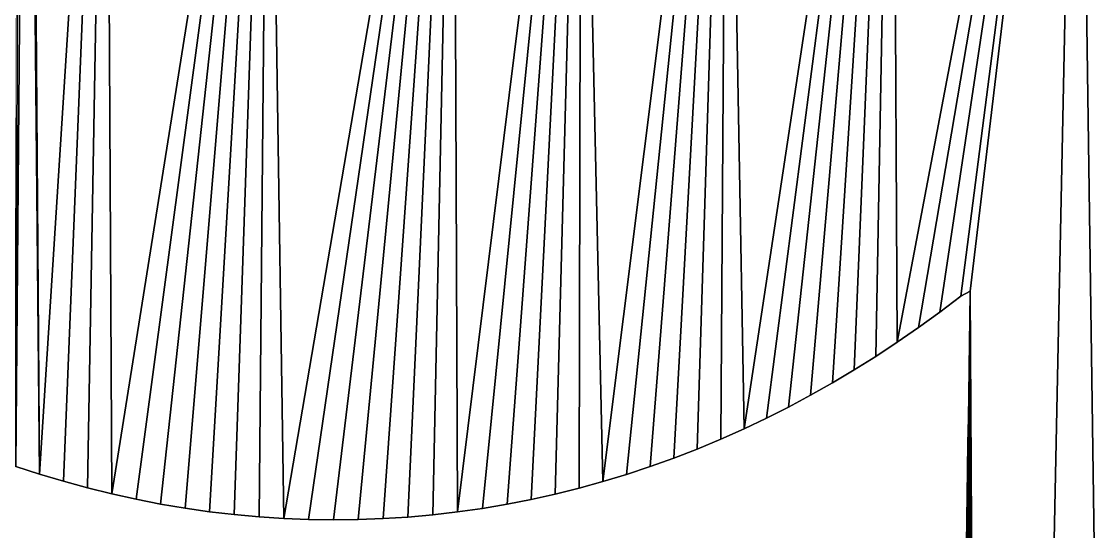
# Model space of a CAD drawing. Extents: x 9 to 1212, y 18 to 833.
# Drawn here: x 54 to 74.98, y 515.97 to 525.94 of the extents above; entities that cross this region are included whole.
import ezdxf

# ---------------------------------------------------------------- set-up
doc = ezdxf.new("R2010")
doc.units = 0
doc.header["$MEASUREMENT"] = 0
doc.layers.get('0').update_dxf_attribs({"linetype": 'CONTINUOUS'})

# ---------------------------------------------------------------- blocks, each defined once
blk = doc.blocks.new('GRUPO_1')
for p, q in [((63.81484, 80.21183), (63.40315, 79.89884)), ((63.81484, 80.21183, 15), (63.40315, 79.89884, 15)), ((63.99714, 80.30548), (63.81484, 80.21183)), ((63.99714, 80.30548, 15), (63.81484, 80.21183, 15)), ((63.81484, 80.21183), (63.81484, 80.21183, 15)), ((63.98913, 79.74909), (63.99714, 80.30548)), ((63.98913, 79.74909, 15), (63.99714, 80.30548, 15)), ((63.99714, 80.30548), (63.99714, 80.30548, 15)), ((63.40315, 79.89884), (62.98852, 79.59793)), ((63.40315, 79.89884, 15), (62.98852, 79.59793, 15)), ((63.40315, 79.89884), (63.40315, 79.89884, 15)), ((63.98294, 79.31925), (63.98913, 79.74909)), ((63.98294, 79.31925, 15), (63.98913, 79.74909, 15)), ((63.98913, 79.74909), (63.98913, 79.74909, 15)), ((62.98852, 79.59793), (62.57108, 79.30907)), ((62.98852, 79.59793, 15), (62.57108, 79.30907, 15)), ((62.98852, 79.59793), (62.98852, 79.59793, 15)), ((62.57108, 79.30907), (62.15095, 79.0322)), ((62.57108, 79.30907, 15), (62.15095, 79.0322, 15)), ((62.57108, 79.30907), (62.57108, 79.30907, 15)), ((63.97543, 78.79779), (63.98294, 79.31925)), ((63.97543, 78.79779, 15), (63.98294, 79.31925, 15)), ((63.98294, 79.31925), (63.98294, 79.31925, 15)), ((62.15095, 79.0322), (61.72826, 78.76725)), ((62.15095, 79.0322, 15), (61.72826, 78.76725, 15)), ((62.15095, 79.0322), (62.15095, 79.0322, 15)), ((61.72826, 78.76725), (61.30313, 78.51419)), ((61.72826, 78.76725, 15), (61.30313, 78.51419, 15)), ((61.72826, 78.76725), (61.72826, 78.76725, 15)), ((63.96809, 78.28802), (63.97543, 78.79779)), ((63.96809, 78.28802, 15), (63.97543, 78.79779, 15)), ((63.97543, 78.79779), (63.97543, 78.79779, 15)), ((61.30313, 78.51419), (60.8757, 78.27294)), ((61.30313, 78.51419, 15), (60.8757, 78.27294, 15)), ((61.30313, 78.51419), (61.30313, 78.51419, 15)), ((60.8757, 78.27294), (60.44609, 78.04346)), ((60.8757, 78.27294, 15), (60.44609, 78.04346, 15)), ((60.8757, 78.27294), (60.8757, 78.27294, 15)), ((63.96145, 77.82632), (63.96809, 78.28802)), ((63.96145, 77.82632, 15), (63.96809, 78.28802, 15)), ((63.96809, 78.28802), (63.96809, 78.28802, 15)), ((60.44609, 78.04346), (60.01442, 77.82569)), ((60.44609, 78.04346, 15), (60.01442, 77.82569, 15)), ((60.44609, 78.04346), (60.44609, 78.04346, 15)), ((60.01442, 77.82569), (59.57573, 77.61723)), ((60.01442, 77.82569, 15), (59.57573, 77.61723, 15)), ((60.01442, 77.82569), (60.01442, 77.82569, 15)), ((63.95438, 77.33547), (63.96145, 77.82632)), ((63.95438, 77.33547, 15), (63.96145, 77.82632, 15)), ((63.96145, 77.82632), (63.96145, 77.82632, 15)), ((59.1197, 77.41396), (58.66185, 77.22334)), ((59.1197, 77.41396, 15), (58.66185, 77.22334, 15)), ((59.57573, 77.61723), (59.1197, 77.41396)), ((59.57573, 77.61723, 15), (59.1197, 77.41396, 15)), ((59.1197, 77.41396), (59.1197, 77.41396, 15)), ((59.57573, 77.61723), (59.57573, 77.61723, 15)), ((58.66185, 77.22334), (58.2023, 77.04532)), ((58.66185, 77.22334, 15), (58.2023, 77.04532, 15)), ((58.66185, 77.22334), (58.66185, 77.22334, 15)), ((63.94696, 76.82029), (63.95438, 77.33547)), ((63.94696, 76.82029, 15), (63.95438, 77.33547, 15)), ((63.95438, 77.33547), (63.95438, 77.33547, 15)), ((58.2023, 77.04532), (57.74122, 76.87984)), ((58.2023, 77.04532, 15), (57.74122, 76.87984, 15)), ((58.2023, 77.04532), (58.2023, 77.04532, 15)), ((45.80018, 76.73365), (45.34298, 76.88294)), ((45.80018, 76.73365, 15), (45.34298, 76.88294, 15)), ((57.74122, 76.87984), (57.27875, 76.72682)), ((57.74122, 76.87984, 15), (57.27875, 76.72682, 15)), ((57.74122, 76.87984), (57.74122, 76.87984, 15)), ((63.9399, 76.32987), (63.94696, 76.82029)), ((63.9399, 76.32987, 15), (63.94696, 76.82029, 15)), ((63.94696, 76.82029), (63.94696, 76.82029, 15)), ((46.26888, 76.59303), (45.80018, 76.73365)), ((46.26888, 76.59303, 15), (45.80018, 76.73365, 15)), ((45.80018, 76.73365), (45.80018, 76.73365, 15)), ((46.74061, 76.46402), (46.26888, 76.59303)), ((46.74061, 76.46402, 15), (46.26888, 76.59303, 15)), ((46.26888, 76.59303), (46.26888, 76.59303, 15)), ((56.81502, 76.58621), (56.35019, 76.45795)), ((56.81502, 76.58621, 15), (56.35019, 76.45795, 15)), ((57.27875, 76.72682), (56.81502, 76.58621)), ((57.27875, 76.72682, 15), (56.81502, 76.58621, 15)), ((56.81502, 76.58621), (56.81502, 76.58621, 15)), ((57.27875, 76.72682), (57.27875, 76.72682, 15)), ((47.21456, 76.34691), (46.74061, 76.46402)), ((47.21456, 76.34691, 15), (46.74061, 76.46402, 15)), ((46.74061, 76.46402), (46.74061, 76.46402, 15)), ((56.35019, 76.45795), (55.8844, 76.34196)), ((56.35019, 76.45795, 15), (55.8844, 76.34196, 15)), ((56.35019, 76.45795), (56.35019, 76.45795, 15)), ((47.69055, 76.24177), (47.21456, 76.34691)), ((47.69055, 76.24177, 15), (47.21456, 76.34691, 15)), ((47.21456, 76.34691), (47.21456, 76.34691, 15)), ((48.16842, 76.14867), (47.69055, 76.24177)), ((48.16842, 76.14867, 15), (47.69055, 76.24177, 15)), ((47.69055, 76.24177), (47.69055, 76.24177, 15)), ((55.4178, 76.23819), (54.94584, 76.14572)), ((55.4178, 76.23819, 15), (54.94584, 76.14572, 15)), ((55.8844, 76.34196), (55.4178, 76.23819)), ((55.8844, 76.34196, 15), (55.4178, 76.23819, 15)), ((55.4178, 76.23819), (55.4178, 76.23819, 15)), ((55.8844, 76.34196), (55.8844, 76.34196, 15)), ((63.93299, 75.84996), (63.9399, 76.32987)), ((63.93299, 75.84996, 15), (63.9399, 76.32987, 15)), ((63.9399, 76.32987), (63.9399, 76.32987, 15)), ((48.64802, 76.06767), (48.16842, 76.14867)), ((48.64802, 76.06767, 15), (48.16842, 76.14867, 15)), ((48.16842, 76.14867), (48.16842, 76.14867, 15)), ((49.12917, 75.99886), (48.64802, 76.06767)), ((49.12917, 75.99886, 15), (48.64802, 76.06767, 15)), ((48.64802, 76.06767), (48.64802, 76.06767, 15)), ((49.61171, 75.9423), (49.12917, 75.99886)), ((49.61171, 75.9423, 15), (49.12917, 75.99886, 15)), ((49.12917, 75.99886), (49.12917, 75.99886, 15)), ((53.97535, 75.99444), (53.48966, 75.93812)), ((53.97535, 75.99444, 15), (53.48966, 75.93812, 15)), ((54.46079, 76.06362), (53.97535, 75.99444)), ((54.46079, 76.06362, 15), (53.97535, 75.99444, 15)), ((53.97535, 75.99444), (53.97535, 75.99444, 15)), ((54.94584, 76.14572), (54.46079, 76.06362)), ((54.94584, 76.14572, 15), (54.46079, 76.06362, 15)), ((54.46079, 76.06362), (54.46079, 76.06362, 15)), ((54.94584, 76.14572), (54.94584, 76.14572, 15)), ((50.09548, 75.89806), (49.61171, 75.9423)), ((50.09548, 75.89806, 15), (49.61171, 75.9423, 15)), ((49.61171, 75.9423), (49.61171, 75.9423, 15)), ((50.57961, 75.86625), (50.09548, 75.89806)), ((50.57961, 75.86625, 15), (50.09548, 75.89806, 15)), ((50.09548, 75.89806), (50.09548, 75.89806, 15)), ((51.06333, 75.84691), (50.57961, 75.86625)), ((51.06333, 75.84691, 15), (50.57961, 75.86625, 15)), ((50.57961, 75.86625), (50.57961, 75.86625, 15)), ((51.54778, 75.84001), (51.06333, 75.84691)), ((51.54778, 75.84001, 15), (51.06333, 75.84691, 15)), ((51.06333, 75.84691), (51.06333, 75.84691, 15)), ((52.0328, 75.8456), (51.54778, 75.84001)), ((52.0328, 75.8456, 15), (51.54778, 75.84001, 15)), ((51.54778, 75.84001), (51.54778, 75.84001, 15)), ((52.51823, 75.86378), (52.0328, 75.8456)), ((52.51823, 75.86378, 15), (52.0328, 75.8456, 15)), ((52.0328, 75.8456), (52.0328, 75.8456, 15)), ((53.0039, 75.89459), (52.51823, 75.86378)), ((53.0039, 75.89459, 15), (52.51823, 75.86378, 15)), ((52.51823, 75.86378), (52.51823, 75.86378, 15)), ((53.48966, 75.93812), (53.0039, 75.89459)), ((53.48966, 75.93812, 15), (53.0039, 75.89459, 15)), ((53.0039, 75.89459), (53.0039, 75.89459, 15)), ((53.48966, 75.93812), (53.48966, 75.93812, 15)), ((63.92596, 75.36172), (63.93299, 75.84996)), ((63.92596, 75.36172, 15), (63.93299, 75.84996, 15)), ((63.93299, 75.84996), (63.93299, 75.84996, 15))]:
    blk.add_line(p, q)
mesh = blk.add_polyface()
corners = [(45.55666, 102.79263), (45.80018, 76.73365), (45.34298, 76.88294), (45.6354, 99.86312), (47.10425, 97.18584), (46.26888, 76.59303), (46.74061, 76.46402), (47.21456, 76.34691), (50.27944, 95.58977), (47.69055, 76.24177), (48.16842, 76.14867), (48.64802, 76.06767), (49.12917, 75.99886), (49.61171, 75.9423), (50.09548, 75.89806), (25.73593, 48.02343), (25.89068, 172.33133), (28.44164, 41.78746), (28.93199, 129.29714), (31.32992, 35.70085), (29.23898, 119.80413), (29.26882, 119.07587), (29.29934, 118.33108), (29.32982, 117.5873), (29.36024, 116.84469), (29.39097, 116.09488), (29.45907, 116.26675), (29.63723, 117.01453), (29.82748, 117.76735), (30.02995, 118.52515), (30.24476, 119.28789), (31.1525, 122.16287), (31.27536, 90.28265), (31.32779, 89.80118), (31.3809, 89.31342), (34.96032, 28.78731), (31.43534, 88.85248), (31.49706, 88.36089), (31.55785, 87.87678), (31.61864, 87.39258), (31.68023, 86.90212), (31.74108, 86.41746), (31.80334, 85.92165), (31.86489, 85.43141), (31.92074, 84.98704), (31.98786, 84.52106), (32.05845, 84.03107), (32.12968, 83.53666), (32.19921, 83.05396), (32.26978, 82.56408), (32.33935, 82.08115), (32.40854, 81.60092)]
mesh.append_faces([[corners[k] for k in face] for face in [(1, 4, 5), (5, 4, 6), (6, 4, 7), (7, 8, 9), (9, 8, 10), (10, 8, 11), (11, 8, 12), (12, 8, 13), (13, 8, 14), (15, 16, 17), (17, 18, 19)]], dxfattribs={"vtx0": -1, "vtx1": -1})
mesh.append_faces([[corners[k] for k in face] for face in [(19, 31, 32)]], dxfattribs={"vtx0": -1, "vtx1": -1, "vtx2": -1})
mesh.append_faces([[corners[k] for k in face] for face in [(0, 1, 2), (1, 3, 4), (7, 4, 8), (19, 20, 21), (19, 21, 22), (19, 22, 23), (19, 23, 24), (19, 24, 25), (19, 25, 26), (19, 26, 27), (19, 27, 28), (19, 28, 29), (19, 29, 30), (19, 32, 33), (19, 33, 34), (35, 34, 36), (35, 36, 37), (35, 37, 38), (35, 38, 39), (35, 39, 40), (35, 40, 41), (35, 41, 42), (35, 42, 43), (35, 43, 44), (35, 44, 45), (35, 45, 46), (35, 46, 47), (35, 47, 48), (35, 48, 49), (35, 49, 50), (35, 50, 51)]], dxfattribs={"vtx0": -1, "vtx2": -1})
mesh = blk.add_polyface()
corners = [(25.89068, 172.33133, 15), (25.73593, 48.02343, 15), (28.44164, 41.78746, 15), (28.93199, 129.29714, 15), (31.32992, 35.70085, 15), (29.23898, 119.80413, 15), (29.26882, 119.07587, 15), (29.29934, 118.33108, 15), (29.32982, 117.5873, 15), (29.36024, 116.84469, 15), (29.39097, 116.09488, 15), (29.45907, 116.26675, 15), (29.63723, 117.01453, 15), (29.82748, 117.76735, 15), (30.02995, 118.52515, 15), (30.24476, 119.28789, 15), (31.1525, 122.16287, 15), (31.27536, 90.28265, 15), (31.32779, 89.80118, 15), (31.3809, 89.31342, 15), (34.96032, 28.78731, 15), (31.43534, 88.85248, 15), (31.49706, 88.36089, 15), (31.55785, 87.87678, 15), (31.61864, 87.39258, 15), (31.68023, 86.90212, 15), (31.74108, 86.41746, 15), (31.80334, 85.92165, 15), (31.86489, 85.43141, 15), (31.92074, 84.98704, 15), (31.98786, 84.52106, 15), (32.05845, 84.03107, 15), (32.12968, 83.53666, 15), (32.19921, 83.05396, 15), (32.26978, 82.56408, 15), (32.33935, 82.08115, 15), (32.40854, 81.60092, 15), (45.80018, 76.73365, 15), (45.55666, 102.79263, 15), (45.34298, 76.88294, 15), (45.6354, 99.86312, 15), (47.10425, 97.18584, 15), (46.26888, 76.59303, 15), (46.74061, 76.46402, 15), (47.21456, 76.34691, 15), (50.27944, 95.58977, 15), (47.69055, 76.24177, 15), (48.16842, 76.14867, 15), (48.64802, 76.06767, 15), (49.12917, 75.99886, 15), (49.61171, 75.9423, 15), (50.09548, 75.89806, 15)]
mesh.append_faces([[corners[k] for k in face] for face in [(5, 4, 6), (6, 4, 7), (7, 4, 8), (8, 4, 9), (9, 4, 10), (10, 4, 11), (11, 4, 12), (12, 4, 13), (13, 4, 14), (14, 4, 15), (17, 4, 18), (18, 4, 19), (19, 20, 21), (21, 20, 22), (22, 20, 23), (23, 20, 24), (24, 20, 25), (25, 20, 26), (26, 20, 27), (27, 20, 28), (28, 20, 29), (29, 20, 30), (30, 20, 31), (31, 20, 32), (32, 20, 33), (33, 20, 34), (34, 20, 35), (35, 20, 36), (37, 38, 39), (40, 37, 41), (41, 44, 45)]], dxfattribs={"vtx0": -1, "vtx1": -1})
mesh.append_faces([[corners[k] for k in face] for face in [(16, 4, 17)]], dxfattribs={"vtx0": -1, "vtx1": -1, "vtx2": -1})
mesh.append_faces([[corners[k] for k in face] for face in [(0, 1, 2), (3, 2, 4), (41, 37, 42), (41, 42, 43), (41, 43, 44), (45, 44, 46), (45, 46, 47), (45, 47, 48), (45, 48, 49), (45, 49, 50), (45, 50, 51)]], dxfattribs={"vtx0": -1, "vtx2": -1})
mesh = blk.add_polyface()
corners = [(37.12814, 81.95709), (36.92283, 134.81396), (37.29357, 135.46068), (37.47402, 81.63166), (37.67287, 136.10964), (37.84106, 81.29979), (38.05556, 136.75207), (38.21511, 80.97526), (38.42435, 137.36013), (38.59393, 80.66006), (38.80071, 137.97008), (38.97738, 80.35426), (39.18468, 138.58188), (39.36533, 80.05791), (39.57629, 139.19552), (39.75763, 79.77107), (39.9756, 139.81098), (40.15415, 79.4938), (40.38264, 140.42824), (40.55476, 79.22617), (40.79745, 141.04729), (40.95931, 78.96823), (41.22008, 141.6681), (41.36768, 78.72004), (41.65057, 142.29067), (41.79143, 78.47505), (42.05949, 142.8733), (42.22362, 78.23799), (42.474, 143.45556), (42.65949, 78.01167), (42.89541, 144.03929), (43.09886, 77.79615), (43.32377, 144.62447), (43.54158, 77.5915), (43.7591, 145.21109), (43.98751, 77.39779), (44.20145, 145.79914), (44.43649, 77.21508), (44.65084, 146.38859), (44.88837, 77.04344), (45.1073, 146.97945), (45.34298, 76.88294), (45.57089, 147.57168), (45.55666, 102.79263), (45.80018, 76.73365), (45.6354, 99.86312)]
mesh.append_faces([[corners[k] for k in face] for face in [(0, 2, 3), (3, 4, 5), (5, 6, 7), (7, 8, 9), (9, 10, 11), (11, 12, 13), (13, 14, 15), (15, 16, 17), (17, 18, 19), (19, 20, 21), (21, 22, 23), (23, 24, 25), (25, 26, 27), (27, 28, 29), (29, 30, 31), (31, 32, 33), (33, 34, 35), (35, 36, 37), (37, 38, 39), (39, 40, 41)]], dxfattribs={"vtx0": -1, "vtx1": -1})
mesh.append_faces([[corners[k] for k in face] for face in [(41, 42, 43)]], dxfattribs={"vtx0": -1, "vtx1": -1, "vtx2": -1})
mesh.append_faces([[corners[k] for k in face] for face in [(0, 1, 2), (3, 2, 4), (5, 4, 6), (7, 6, 8), (9, 8, 10), (11, 10, 12), (13, 12, 14), (15, 14, 16), (17, 16, 18), (19, 18, 20), (21, 20, 22), (23, 22, 24), (25, 24, 26), (27, 26, 28), (29, 28, 30), (31, 30, 32), (33, 32, 34), (35, 34, 36), (37, 36, 38), (39, 38, 40), (41, 40, 42), (44, 43, 45)]], dxfattribs={"vtx0": -1, "vtx2": -1})
mesh = blk.add_polyface()
corners = [(36.92283, 134.81396, 15), (37.12814, 81.95709, 15), (37.29357, 135.46068, 15), (37.47402, 81.63166, 15), (37.67287, 136.10964, 15), (37.84106, 81.29979, 15), (38.05556, 136.75207, 15), (38.21511, 80.97526, 15), (38.42435, 137.36013, 15), (38.59393, 80.66006, 15), (38.80071, 137.97008, 15), (38.97738, 80.35426, 15), (39.18468, 138.58188, 15), (39.36533, 80.05791, 15), (39.57629, 139.19552, 15), (39.75763, 79.77107, 15), (39.9756, 139.81098, 15), (40.15415, 79.4938, 15), (40.38264, 140.42824, 15), (40.55476, 79.22617, 15), (40.79745, 141.04729, 15), (40.95931, 78.96823, 15), (41.22008, 141.6681, 15), (41.36768, 78.72004, 15), (41.65057, 142.29067, 15), (41.79143, 78.47505, 15), (42.05949, 142.8733, 15), (42.22362, 78.23799, 15), (42.474, 143.45556, 15), (42.65949, 78.01167, 15), (42.89541, 144.03929, 15), (43.09886, 77.79615, 15), (43.32377, 144.62447, 15), (43.54158, 77.5915, 15), (43.7591, 145.21109, 15), (43.98751, 77.39779, 15), (44.20145, 145.79914, 15), (44.43649, 77.21508, 15), (44.65084, 146.38859, 15), (44.88837, 77.04344, 15), (45.1073, 146.97945, 15), (45.34298, 76.88294, 15), (45.57089, 147.57168, 15), (45.55666, 102.79263, 15), (45.80018, 76.73365, 15), (45.6354, 99.86312, 15)]
mesh.append_faces([[corners[k] for k in face] for face in [(0, 1, 2), (2, 3, 4), (4, 5, 6), (6, 7, 8), (8, 9, 10), (10, 11, 12), (12, 13, 14), (14, 15, 16), (16, 17, 18), (18, 19, 20), (20, 21, 22), (22, 23, 24), (24, 25, 26), (26, 27, 28), (28, 29, 30), (30, 31, 32), (32, 33, 34), (34, 35, 36), (36, 37, 38), (38, 39, 40), (40, 41, 42), (43, 44, 45)]], dxfattribs={"vtx0": -1, "vtx1": -1})
mesh.append_faces([[corners[k] for k in face] for face in [(42, 41, 43)]], dxfattribs={"vtx0": -1, "vtx1": -1, "vtx2": -1})
mesh.append_faces([[corners[k] for k in face] for face in [(2, 1, 3), (4, 3, 5), (6, 5, 7), (8, 7, 9), (10, 9, 11), (12, 11, 13), (14, 13, 15), (16, 15, 17), (18, 17, 19), (20, 19, 21), (22, 21, 23), (24, 23, 25), (26, 25, 27), (28, 27, 29), (30, 29, 31), (32, 31, 33), (34, 33, 35), (36, 35, 37), (38, 37, 39), (40, 39, 41)]], dxfattribs={"vtx0": -1, "vtx2": -1})
mesh = blk.add_polyface()
corners = [(62.98852, 79.59793), (66.09998, 97.93528), (63.40315, 79.89884), (63.81484, 80.21183), (63.99714, 80.30548), (64.37657, 14.0362), (67.19913, 20.59332), (69.15236, 85.83465), (70.12574, 99.42205), (70.99319, 88.67307), (63.85555, 70.47101), (63.86224, 70.93532), (63.86904, 71.40764), (63.87626, 71.9095), (63.88376, 72.43038), (63.89056, 72.90225), (63.89751, 73.38545), (63.90458, 73.87668), (63.91173, 74.37264), (63.91886, 74.86842), (63.92596, 75.36172), (63.93299, 75.84996), (63.9399, 76.32987), (63.94696, 76.82029), (63.95438, 77.33547), (63.96145, 77.82632), (63.96809, 78.28802), (63.97543, 78.79779), (63.98294, 79.31925), (63.98913, 79.74909), (69.90033, 27.20158), (72.50603, 85.79617), (72.39628, 33.88724), (74.60102, 40.67349), (75.91696, 85.75704), (76.42559, 47.57318), (79.3425, 85.71774), (77.77944, 54.5713), (78.58478, 61.64819), (80.76293, 67.39826), (82.76454, 85.67848), (109.35373, 67.39067), (86.25546, 85.63843), (89.49964, 85.60094), (92.90322, 85.56132), (96.35647, 85.52111), (99.65603, 85.48266), (103.08895, 85.44263), (106.45631, 85.40337)]
mesh.append_faces([[corners[k] for k in face] for face in [(0, 1, 2), (2, 1, 3), (3, 1, 4), (7, 8, 9), (30, 31, 32), (32, 31, 33), (33, 34, 35), (35, 36, 37), (37, 36, 38), (38, 36, 39), (39, 40, 41)]], dxfattribs={"vtx0": -1, "vtx1": -1})
mesh.append_faces([[corners[k] for k in face] for face in [(4, 1, 5), (6, 1, 7)]], dxfattribs={"vtx0": -1, "vtx1": -1, "vtx2": -1})
mesh.append_faces([[corners[k] for k in face] for face in [(5, 10, 11), (5, 11, 12), (5, 12, 13), (5, 13, 14), (5, 14, 15), (5, 15, 16), (5, 16, 17), (5, 17, 18), (5, 18, 19), (5, 19, 20), (5, 20, 21), (5, 21, 22), (5, 22, 23), (5, 23, 24), (5, 24, 25), (5, 25, 26), (5, 26, 27), (5, 27, 28), (5, 28, 29), (5, 29, 4), (30, 7, 31), (33, 31, 34), (35, 34, 36), (39, 36, 40), (41, 40, 42), (41, 42, 43), (41, 43, 44), (41, 44, 45), (41, 45, 46), (41, 46, 47), (41, 47, 48)]], dxfattribs={"vtx0": -1, "vtx2": -1})
mesh = blk.add_polyface()
corners = [(63.85555, 70.47101, 15), (64.37657, 14.0362, 15), (63.86224, 70.93532, 15), (63.86904, 71.40764, 15), (63.87626, 71.9095, 15), (63.88376, 72.43038, 15), (63.89056, 72.90225, 15), (63.89751, 73.38545, 15), (63.90458, 73.87668, 15), (63.91173, 74.37264, 15), (63.91886, 74.86842, 15), (63.92596, 75.36172, 15), (63.93299, 75.84996, 15), (63.9399, 76.32987, 15), (63.94696, 76.82029, 15), (63.95438, 77.33547, 15), (63.96145, 77.82632, 15), (63.96809, 78.28802, 15), (63.97543, 78.79779, 15), (63.98294, 79.31925, 15), (63.98913, 79.74909, 15), (63.99714, 80.30548, 15), (66.09998, 97.93528, 15), (62.98852, 79.59793, 15), (63.40315, 79.89884, 15), (63.81484, 80.21183, 15), (67.19913, 20.59332, 15), (69.15236, 85.83465, 15), (70.12574, 99.42205, 15), (70.99319, 88.67307, 15), (69.90033, 27.20158, 15), (72.50603, 85.79617, 15), (72.39628, 33.88724, 15), (74.60102, 40.67349, 15), (75.91696, 85.75704, 15), (76.42559, 47.57318, 15), (79.3425, 85.71774, 15), (77.77944, 54.5713, 15), (78.58478, 61.64819, 15), (80.76293, 67.39826, 15), (82.76454, 85.67848, 15), (109.35373, 67.39067, 15), (86.25546, 85.63843, 15), (89.49964, 85.60094, 15), (92.90322, 85.56132, 15), (96.35647, 85.52111, 15), (99.65603, 85.48266, 15), (103.08895, 85.44263, 15), (106.45631, 85.40337, 15)]
mesh.append_faces([[corners[k] for k in face] for face in [(0, 1, 2), (2, 1, 3), (3, 1, 4), (4, 1, 5), (5, 1, 6), (6, 1, 7), (7, 1, 8), (8, 1, 9), (9, 1, 10), (10, 1, 11), (11, 1, 12), (12, 1, 13), (13, 1, 14), (14, 1, 15), (15, 1, 16), (16, 1, 17), (17, 1, 18), (18, 1, 19), (19, 1, 20), (20, 1, 21), (27, 30, 31), (31, 33, 34), (34, 35, 36), (36, 39, 40), (40, 41, 42), (42, 41, 43), (43, 41, 44), (44, 41, 45), (45, 41, 46), (46, 41, 47), (47, 41, 48)]], dxfattribs={"vtx0": -1, "vtx1": -1})
mesh.append_faces([[corners[k] for k in face] for face in [(22, 21, 1), (22, 26, 27)]], dxfattribs={"vtx0": -1, "vtx1": -1, "vtx2": -1})
mesh.append_faces([[corners[k] for k in face] for face in [(22, 23, 24), (22, 24, 25), (22, 25, 21), (28, 27, 29), (31, 30, 32), (31, 32, 33), (34, 33, 35), (36, 35, 37), (36, 37, 38), (36, 38, 39), (40, 39, 41)]], dxfattribs={"vtx0": -1, "vtx2": -1})
mesh = blk.add_polyface()
corners = [(50.09548, 75.89806), (50.27944, 95.58977), (50.57961, 75.86625), (53.89786, 95.28311), (51.06333, 75.84691), (51.54778, 75.84001), (52.0328, 75.8456), (52.51823, 75.86378), (53.0039, 75.89459), (53.48966, 75.93812), (53.97535, 75.99444), (56.38961, 95.48937), (54.46079, 76.06362), (54.94584, 76.14572), (55.4178, 76.23819), (55.8844, 76.34196), (56.35019, 76.45795), (56.81502, 76.58621), (59.24509, 95.98767), (57.27875, 76.72682), (57.74122, 76.87984), (58.2023, 77.04532), (58.66185, 77.22334), (59.1197, 77.41396), (59.57573, 77.61723), (62.47749, 96.79673), (60.01442, 77.82569), (60.44609, 78.04346), (60.8757, 78.27294), (61.30313, 78.51419), (61.72826, 78.76725), (62.15095, 79.0322), (62.57108, 79.30907), (66.09998, 97.93528), (62.98852, 79.59793), (64.37657, 14.0362), (63.65918, 65.6309), (63.69366, 66.12035), (63.72774, 66.60414), (63.75653, 67.07338), (63.77793, 67.57094), (63.79902, 68.06151), (63.82007, 68.55094), (63.8331, 68.91109), (63.84103, 69.46188), (63.84759, 69.91792), (63.85555, 70.47101)]
mesh.append_faces([[corners[k] for k in face] for face in [(0, 1, 2), (2, 3, 4), (4, 3, 5), (5, 3, 6), (6, 3, 7), (7, 3, 8), (8, 3, 9), (9, 3, 10), (10, 11, 12), (12, 11, 13), (13, 11, 14), (14, 11, 15), (15, 11, 16), (16, 11, 17), (17, 18, 19), (19, 18, 20), (20, 18, 21), (21, 18, 22), (22, 18, 23), (23, 18, 24), (24, 25, 26), (26, 25, 27), (27, 25, 28), (28, 25, 29), (29, 25, 30), (30, 25, 31), (31, 25, 32), (32, 33, 34)]], dxfattribs={"vtx0": -1, "vtx1": -1})
mesh.append_faces([[corners[k] for k in face] for face in [(2, 1, 3), (10, 3, 11), (17, 11, 18), (24, 18, 25), (32, 25, 33), (35, 36, 37), (35, 37, 38), (35, 38, 39), (35, 39, 40), (35, 40, 41), (35, 41, 42), (35, 42, 43), (35, 43, 44), (35, 44, 45), (35, 45, 46)]], dxfattribs={"vtx0": -1, "vtx2": -1})
mesh = blk.add_polyface()
corners = [(63.65918, 65.6309, 15), (64.37657, 14.0362, 15), (63.69366, 66.12035, 15), (63.72774, 66.60414, 15), (63.75653, 67.07338, 15), (63.77793, 67.57094, 15), (63.79902, 68.06151, 15), (63.82007, 68.55094, 15), (63.8331, 68.91109, 15), (63.84103, 69.46188, 15), (63.84759, 69.91792, 15), (63.85555, 70.47101, 15), (50.27944, 95.58977, 15), (50.09548, 75.89806, 15), (50.57961, 75.86625, 15), (53.89786, 95.28311, 15), (51.06333, 75.84691, 15), (51.54778, 75.84001, 15), (52.0328, 75.8456, 15), (52.51823, 75.86378, 15), (53.0039, 75.89459, 15), (53.48966, 75.93812, 15), (53.97535, 75.99444, 15), (56.38961, 95.48937, 15), (54.46079, 76.06362, 15), (54.94584, 76.14572, 15), (55.4178, 76.23819, 15), (55.8844, 76.34196, 15), (56.35019, 76.45795, 15), (56.81502, 76.58621, 15), (59.24509, 95.98767, 15), (57.27875, 76.72682, 15), (57.74122, 76.87984, 15), (58.2023, 77.04532, 15), (58.66185, 77.22334, 15), (59.1197, 77.41396, 15), (59.57573, 77.61723, 15), (62.47749, 96.79673, 15), (60.01442, 77.82569, 15), (60.44609, 78.04346, 15), (60.8757, 78.27294, 15), (61.30313, 78.51419, 15), (61.72826, 78.76725, 15), (62.15095, 79.0322, 15), (62.57108, 79.30907, 15), (66.09998, 97.93528, 15), (62.98852, 79.59793, 15)]
mesh.append_faces([[corners[k] for k in face] for face in [(0, 1, 2), (2, 1, 3), (3, 1, 4), (4, 1, 5), (5, 1, 6), (6, 1, 7), (7, 1, 8), (8, 1, 9), (9, 1, 10), (10, 1, 11), (12, 14, 15), (15, 22, 23), (23, 29, 30), (30, 36, 37), (37, 44, 45)]], dxfattribs={"vtx0": -1, "vtx1": -1})
mesh.append_faces([[corners[k] for k in face] for face in [(12, 13, 14), (15, 14, 16), (15, 16, 17), (15, 17, 18), (15, 18, 19), (15, 19, 20), (15, 20, 21), (15, 21, 22), (23, 22, 24), (23, 24, 25), (23, 25, 26), (23, 26, 27), (23, 27, 28), (23, 28, 29), (30, 29, 31), (30, 31, 32), (30, 32, 33), (30, 33, 34), (30, 34, 35), (30, 35, 36), (37, 36, 38), (37, 38, 39), (37, 39, 40), (37, 40, 41), (37, 41, 42), (37, 42, 43), (37, 43, 44), (45, 44, 46)]], dxfattribs={"vtx0": -1, "vtx2": -1})
mesh = blk.add_polyface()
corners = [(64.37657, 14.0362), (66.09998, 97.93528), (67.19913, 20.59332), (61.5131, 7.49806), (59.95044, 46.09172), (60.08451, 46.55927), (60.21423, 47.01269), (60.34293, 47.48917), (60.47107, 47.96363), (60.59959, 48.43945), (60.72463, 48.90242), (60.84351, 49.3636), (60.96357, 49.8399), (61.08348, 50.31555), (61.20524, 50.79858), (61.31422, 51.24293), (61.42706, 51.72787), (61.53844, 52.20654), (61.64914, 52.68228), (61.7547, 53.1379), (61.85772, 53.62237), (61.95996, 54.10322), (62.06254, 54.58561), (62.1659, 55.07171), (62.25332, 55.52033), (62.34661, 56.00608), (62.43933, 56.48886), (62.53205, 56.97163), (62.61427, 57.43541), (62.69569, 57.91642), (62.77755, 58.40002), (62.86082, 58.89198), (62.93332, 59.35191), (63.00403, 59.83548), (63.0752, 60.32216), (63.14667, 60.81093), (63.20925, 61.2685), (63.26925, 61.76186), (63.32859, 62.24983), (63.38751, 62.73431), (63.44023, 63.19796), (63.48832, 63.69415), (63.53568, 64.18278), (63.58237, 64.66457), (63.62417, 65.13392), (63.65918, 65.6309), (69.15236, 85.83465), (69.90033, 27.20158)]
mesh.append_faces([[corners[k] for k in face] for face in [(0, 1, 2)]], dxfattribs={"vtx0": -1, "vtx1": -1})
mesh.append_faces([[corners[k] for k in face] for face in [(3, 4, 5), (3, 5, 6), (3, 6, 7), (3, 7, 8), (3, 8, 9), (3, 9, 10), (3, 10, 11), (3, 11, 12), (3, 12, 13), (3, 13, 14), (3, 14, 15), (3, 15, 16), (3, 16, 17), (0, 17, 18), (0, 18, 19), (0, 19, 20), (0, 20, 21), (0, 21, 22), (0, 22, 23), (0, 23, 24), (0, 24, 25), (0, 25, 26), (0, 26, 27), (0, 27, 28), (0, 28, 29), (0, 29, 30), (0, 30, 31), (0, 31, 32), (0, 32, 33), (0, 33, 34), (0, 34, 35), (0, 35, 36), (0, 36, 37), (0, 37, 38), (0, 38, 39), (0, 39, 40), (0, 40, 41), (0, 41, 42), (0, 42, 43), (0, 43, 44), (0, 44, 45), (46, 47, 2)]], dxfattribs={"vtx0": -1, "vtx2": -1})
mesh = blk.add_polyface()
corners = [(59.95044, 46.09172, 15), (61.5131, 7.49806, 15), (60.08451, 46.55927, 15), (60.21423, 47.01269, 15), (60.34293, 47.48917, 15), (60.47107, 47.96363, 15), (60.59959, 48.43945, 15), (60.72463, 48.90242, 15), (60.84351, 49.3636, 15), (60.96357, 49.8399, 15), (61.08348, 50.31555, 15), (61.20524, 50.79858, 15), (61.31422, 51.24293, 15), (61.42706, 51.72787, 15), (61.53844, 52.20654, 15), (64.37657, 14.0362, 15), (61.64914, 52.68228, 15), (61.7547, 53.1379, 15), (61.85772, 53.62237, 15), (61.95996, 54.10322, 15), (62.06254, 54.58561, 15), (62.1659, 55.07171, 15), (62.25332, 55.52033, 15), (62.34661, 56.00608, 15), (62.43933, 56.48886, 15), (62.53205, 56.97163, 15), (62.61427, 57.43541, 15), (62.69569, 57.91642, 15), (62.77755, 58.40002, 15), (62.86082, 58.89198, 15), (62.93332, 59.35191, 15), (63.00403, 59.83548, 15), (63.0752, 60.32216, 15), (63.14667, 60.81093, 15), (63.20925, 61.2685, 15), (63.26925, 61.76186, 15), (63.32859, 62.24983, 15), (63.38751, 62.73431, 15), (63.44023, 63.19796, 15), (63.48832, 63.69415, 15), (63.53568, 64.18278, 15), (63.58237, 64.66457, 15), (63.62417, 65.13392, 15), (63.65918, 65.6309, 15), (66.09998, 97.93528, 15), (67.19913, 20.59332, 15), (69.90033, 27.20158, 15), (69.15236, 85.83465, 15)]
mesh.append_faces([[corners[k] for k in face] for face in [(0, 1, 2), (2, 1, 3), (3, 1, 4), (4, 1, 5), (5, 1, 6), (6, 1, 7), (7, 1, 8), (8, 1, 9), (9, 1, 10), (10, 1, 11), (11, 1, 12), (12, 1, 13), (13, 1, 14), (14, 15, 16), (16, 15, 17), (17, 15, 18), (18, 15, 19), (19, 15, 20), (20, 15, 21), (21, 15, 22), (22, 15, 23), (23, 15, 24), (24, 15, 25), (25, 15, 26), (26, 15, 27), (27, 15, 28), (28, 15, 29), (29, 15, 30), (30, 15, 31), (31, 15, 32), (32, 15, 33), (33, 15, 34), (34, 15, 35), (35, 15, 36), (36, 15, 37), (37, 15, 38), (38, 15, 39), (39, 15, 40), (40, 15, 41), (41, 15, 42), (42, 15, 43), (46, 47, 45)]], dxfattribs={"vtx0": -1, "vtx1": -1})
mesh.append_faces([[corners[k] for k in face] for face in [(44, 15, 45)]], dxfattribs={"vtx0": -1, "vtx2": -1})
mesh = blk.add_polyface()
corners = [(63.81484, 80.21183, 15), (63.40315, 79.89884), (63.81484, 80.21183), (63.40315, 79.89884, 15)]
mesh.append_faces([[corners[k] for k in face] for face in [(0, 1, 2), (1, 0, 3)]], dxfattribs={"vtx0": -1})
mesh = blk.add_polyface()
corners = [(63.99714, 80.30548, 15), (63.81484, 80.21183), (63.99714, 80.30548), (63.81484, 80.21183, 15)]
mesh.append_faces([[corners[k] for k in face] for face in [(0, 1, 2), (1, 0, 3)]], dxfattribs={"vtx0": -1})
mesh = blk.add_polyface()
corners = [(63.99714, 80.30548, 15), (63.98913, 79.74909), (63.98913, 79.74909, 15), (63.99714, 80.30548)]
mesh.append_faces([[corners[k] for k in face] for face in [(0, 1, 2), (1, 0, 3)]], dxfattribs={"vtx0": -1})
mesh = blk.add_polyface()
corners = [(63.40315, 79.89884, 15), (62.98852, 79.59793), (63.40315, 79.89884), (62.98852, 79.59793, 15)]
mesh.append_faces([[corners[k] for k in face] for face in [(0, 1, 2), (1, 0, 3)]], dxfattribs={"vtx0": -1})
mesh = blk.add_polyface()
corners = [(63.98913, 79.74909, 15), (63.98294, 79.31925), (63.98294, 79.31925, 15), (63.98913, 79.74909)]
mesh.append_faces([[corners[k] for k in face] for face in [(0, 1, 2), (1, 0, 3)]], dxfattribs={"vtx0": -1})
mesh = blk.add_polyface()
corners = [(62.98852, 79.59793, 15), (62.57108, 79.30907), (62.98852, 79.59793), (62.57108, 79.30907, 15)]
mesh.append_faces([[corners[k] for k in face] for face in [(0, 1, 2), (1, 0, 3)]], dxfattribs={"vtx0": -1})
mesh = blk.add_polyface()
corners = [(62.57108, 79.30907, 15), (62.15095, 79.0322), (62.57108, 79.30907), (62.15095, 79.0322, 15)]
mesh.append_faces([[corners[k] for k in face] for face in [(0, 1, 2), (1, 0, 3)]], dxfattribs={"vtx0": -1})
mesh = blk.add_polyface()
corners = [(63.98294, 79.31925, 15), (63.97543, 78.79779), (63.97543, 78.79779, 15), (63.98294, 79.31925)]
mesh.append_faces([[corners[k] for k in face] for face in [(0, 1, 2), (1, 0, 3)]], dxfattribs={"vtx0": -1})
mesh = blk.add_polyface()
corners = [(62.15095, 79.0322, 15), (61.72826, 78.76725), (62.15095, 79.0322), (61.72826, 78.76725, 15)]
mesh.append_faces([[corners[k] for k in face] for face in [(0, 1, 2), (1, 0, 3)]], dxfattribs={"vtx0": -1})
mesh = blk.add_polyface()
corners = [(61.72826, 78.76725, 15), (61.30313, 78.51419), (61.72826, 78.76725), (61.30313, 78.51419, 15)]
mesh.append_faces([[corners[k] for k in face] for face in [(0, 1, 2), (1, 0, 3)]], dxfattribs={"vtx0": -1})
mesh = blk.add_polyface()
corners = [(63.97543, 78.79779, 15), (63.96809, 78.28802), (63.96809, 78.28802, 15), (63.97543, 78.79779)]
mesh.append_faces([[corners[k] for k in face] for face in [(0, 1, 2), (1, 0, 3)]], dxfattribs={"vtx0": -1})
mesh = blk.add_polyface()
corners = [(61.30313, 78.51419, 15), (60.8757, 78.27294), (61.30313, 78.51419), (60.8757, 78.27294, 15)]
mesh.append_faces([[corners[k] for k in face] for face in [(0, 1, 2), (1, 0, 3)]], dxfattribs={"vtx0": -1})
mesh = blk.add_polyface()
corners = [(60.8757, 78.27294, 15), (60.44609, 78.04346), (60.8757, 78.27294), (60.44609, 78.04346, 15)]
mesh.append_faces([[corners[k] for k in face] for face in [(0, 1, 2), (1, 0, 3)]], dxfattribs={"vtx0": -1})
mesh = blk.add_polyface()
corners = [(63.96809, 78.28802, 15), (63.96145, 77.82632), (63.96145, 77.82632, 15), (63.96809, 78.28802)]
mesh.append_faces([[corners[k] for k in face] for face in [(0, 1, 2), (1, 0, 3)]], dxfattribs={"vtx0": -1})
mesh = blk.add_polyface()
corners = [(60.44609, 78.04346, 15), (60.01442, 77.82569), (60.44609, 78.04346), (60.01442, 77.82569, 15)]
mesh.append_faces([[corners[k] for k in face] for face in [(0, 1, 2), (1, 0, 3)]], dxfattribs={"vtx0": -1})
mesh = blk.add_polyface()
corners = [(60.01442, 77.82569, 15), (59.57573, 77.61723), (60.01442, 77.82569), (59.57573, 77.61723, 15)]
mesh.append_faces([[corners[k] for k in face] for face in [(0, 1, 2), (1, 0, 3)]], dxfattribs={"vtx0": -1})
mesh = blk.add_polyface()
corners = [(63.96145, 77.82632, 15), (63.95438, 77.33547), (63.95438, 77.33547, 15), (63.96145, 77.82632)]
mesh.append_faces([[corners[k] for k in face] for face in [(0, 1, 2), (1, 0, 3)]], dxfattribs={"vtx0": -1})
mesh = blk.add_polyface()
corners = [(59.1197, 77.41396, 15), (58.66185, 77.22334), (59.1197, 77.41396), (58.66185, 77.22334, 15)]
mesh.append_faces([[corners[k] for k in face] for face in [(0, 1, 2), (1, 0, 3)]], dxfattribs={"vtx0": -1})
mesh = blk.add_polyface()
corners = [(59.57573, 77.61723, 15), (59.1197, 77.41396), (59.57573, 77.61723), (59.1197, 77.41396, 15)]
mesh.append_faces([[corners[k] for k in face] for face in [(0, 1, 2), (1, 0, 3)]], dxfattribs={"vtx0": -1})
mesh = blk.add_polyface()
corners = [(58.66185, 77.22334, 15), (58.2023, 77.04532), (58.66185, 77.22334), (58.2023, 77.04532, 15)]
mesh.append_faces([[corners[k] for k in face] for face in [(0, 1, 2), (1, 0, 3)]], dxfattribs={"vtx0": -1})
mesh = blk.add_polyface()
corners = [(63.95438, 77.33547, 15), (63.94696, 76.82029), (63.94696, 76.82029, 15), (63.95438, 77.33547)]
mesh.append_faces([[corners[k] for k in face] for face in [(0, 1, 2), (1, 0, 3)]], dxfattribs={"vtx0": -1})
mesh = blk.add_polyface()
corners = [(58.2023, 77.04532, 15), (57.74122, 76.87984), (58.2023, 77.04532), (57.74122, 76.87984, 15)]
mesh.append_faces([[corners[k] for k in face] for face in [(0, 1, 2), (1, 0, 3)]], dxfattribs={"vtx0": -1})
mesh = blk.add_polyface()
corners = [(45.80018, 76.73365, 15), (45.34298, 76.88294), (45.80018, 76.73365), (45.34298, 76.88294, 15)]
mesh.append_faces([[corners[k] for k in face] for face in [(0, 1, 2), (1, 0, 3)]], dxfattribs={"vtx0": -1})
mesh = blk.add_polyface()
corners = [(57.74122, 76.87984, 15), (57.27875, 76.72682), (57.74122, 76.87984), (57.27875, 76.72682, 15)]
mesh.append_faces([[corners[k] for k in face] for face in [(0, 1, 2), (1, 0, 3)]], dxfattribs={"vtx0": -1})
mesh = blk.add_polyface()
corners = [(63.94696, 76.82029, 15), (63.9399, 76.32987), (63.9399, 76.32987, 15), (63.94696, 76.82029)]
mesh.append_faces([[corners[k] for k in face] for face in [(0, 1, 2), (1, 0, 3)]], dxfattribs={"vtx0": -1})
mesh = blk.add_polyface()
corners = [(46.26888, 76.59303, 15), (45.80018, 76.73365), (46.26888, 76.59303), (45.80018, 76.73365, 15)]
mesh.append_faces([[corners[k] for k in face] for face in [(0, 1, 2), (1, 0, 3)]], dxfattribs={"vtx0": -1})
mesh = blk.add_polyface()
corners = [(46.74061, 76.46402, 15), (46.26888, 76.59303), (46.74061, 76.46402), (46.26888, 76.59303, 15)]
mesh.append_faces([[corners[k] for k in face] for face in [(0, 1, 2), (1, 0, 3)]], dxfattribs={"vtx0": -1})
mesh = blk.add_polyface()
corners = [(56.81502, 76.58621, 15), (56.35019, 76.45795), (56.81502, 76.58621), (56.35019, 76.45795, 15)]
mesh.append_faces([[corners[k] for k in face] for face in [(0, 1, 2), (1, 0, 3)]], dxfattribs={"vtx0": -1})
mesh = blk.add_polyface()
corners = [(57.27875, 76.72682, 15), (56.81502, 76.58621), (57.27875, 76.72682), (56.81502, 76.58621, 15)]
mesh.append_faces([[corners[k] for k in face] for face in [(0, 1, 2), (1, 0, 3)]], dxfattribs={"vtx0": -1})
mesh = blk.add_polyface()
corners = [(47.21456, 76.34691, 15), (46.74061, 76.46402), (47.21456, 76.34691), (46.74061, 76.46402, 15)]
mesh.append_faces([[corners[k] for k in face] for face in [(0, 1, 2), (1, 0, 3)]], dxfattribs={"vtx0": -1})
mesh = blk.add_polyface()
corners = [(56.35019, 76.45795, 15), (55.8844, 76.34196), (56.35019, 76.45795), (55.8844, 76.34196, 15)]
mesh.append_faces([[corners[k] for k in face] for face in [(0, 1, 2), (1, 0, 3)]], dxfattribs={"vtx0": -1})
mesh = blk.add_polyface()
corners = [(47.69055, 76.24177, 15), (47.21456, 76.34691), (47.69055, 76.24177), (47.21456, 76.34691, 15)]
mesh.append_faces([[corners[k] for k in face] for face in [(0, 1, 2), (1, 0, 3)]], dxfattribs={"vtx0": -1})
mesh = blk.add_polyface()
corners = [(48.16842, 76.14867, 15), (47.69055, 76.24177), (48.16842, 76.14867), (47.69055, 76.24177, 15)]
mesh.append_faces([[corners[k] for k in face] for face in [(0, 1, 2), (1, 0, 3)]], dxfattribs={"vtx0": -1})
mesh = blk.add_polyface()
corners = [(55.4178, 76.23819, 15), (54.94584, 76.14572), (55.4178, 76.23819), (54.94584, 76.14572, 15)]
mesh.append_faces([[corners[k] for k in face] for face in [(0, 1, 2), (1, 0, 3)]], dxfattribs={"vtx0": -1})
mesh = blk.add_polyface()
corners = [(55.8844, 76.34196, 15), (55.4178, 76.23819), (55.8844, 76.34196), (55.4178, 76.23819, 15)]
mesh.append_faces([[corners[k] for k in face] for face in [(0, 1, 2), (1, 0, 3)]], dxfattribs={"vtx0": -1})
mesh = blk.add_polyface()
corners = [(63.9399, 76.32987, 15), (63.93299, 75.84996), (63.93299, 75.84996, 15), (63.9399, 76.32987)]
mesh.append_faces([[corners[k] for k in face] for face in [(0, 1, 2), (1, 0, 3)]], dxfattribs={"vtx0": -1})
mesh = blk.add_polyface()
corners = [(48.64802, 76.06767, 15), (48.16842, 76.14867), (48.64802, 76.06767), (48.16842, 76.14867, 15)]
mesh.append_faces([[corners[k] for k in face] for face in [(0, 1, 2), (1, 0, 3)]], dxfattribs={"vtx0": -1})
mesh = blk.add_polyface()
corners = [(49.12917, 75.99886, 15), (48.64802, 76.06767), (49.12917, 75.99886), (48.64802, 76.06767, 15)]
mesh.append_faces([[corners[k] for k in face] for face in [(0, 1, 2), (1, 0, 3)]], dxfattribs={"vtx0": -1})
mesh = blk.add_polyface()
corners = [(49.61171, 75.9423, 15), (49.12917, 75.99886), (49.61171, 75.9423), (49.12917, 75.99886, 15)]
mesh.append_faces([[corners[k] for k in face] for face in [(0, 1, 2), (1, 0, 3)]], dxfattribs={"vtx0": -1})
mesh = blk.add_polyface()
corners = [(53.97535, 75.99444, 15), (53.48966, 75.93812), (53.97535, 75.99444), (53.48966, 75.93812, 15)]
mesh.append_faces([[corners[k] for k in face] for face in [(0, 1, 2), (1, 0, 3)]], dxfattribs={"vtx0": -1})
mesh = blk.add_polyface()
corners = [(54.46079, 76.06362, 15), (53.97535, 75.99444), (54.46079, 76.06362), (53.97535, 75.99444, 15)]
mesh.append_faces([[corners[k] for k in face] for face in [(0, 1, 2), (1, 0, 3)]], dxfattribs={"vtx0": -1})
mesh = blk.add_polyface()
corners = [(54.94584, 76.14572, 15), (54.46079, 76.06362), (54.94584, 76.14572), (54.46079, 76.06362, 15)]
mesh.append_faces([[corners[k] for k in face] for face in [(0, 1, 2), (1, 0, 3)]], dxfattribs={"vtx0": -1})
mesh = blk.add_polyface()
corners = [(50.09548, 75.89806, 15), (49.61171, 75.9423), (50.09548, 75.89806), (49.61171, 75.9423, 15)]
mesh.append_faces([[corners[k] for k in face] for face in [(0, 1, 2), (1, 0, 3)]], dxfattribs={"vtx0": -1})
mesh = blk.add_polyface()
corners = [(50.57961, 75.86625, 15), (50.09548, 75.89806), (50.57961, 75.86625), (50.09548, 75.89806, 15)]
mesh.append_faces([[corners[k] for k in face] for face in [(0, 1, 2), (1, 0, 3)]], dxfattribs={"vtx0": -1})
mesh = blk.add_polyface()
corners = [(51.06333, 75.84691, 15), (50.57961, 75.86625), (51.06333, 75.84691), (50.57961, 75.86625, 15)]
mesh.append_faces([[corners[k] for k in face] for face in [(0, 1, 2), (1, 0, 3)]], dxfattribs={"vtx0": -1})
mesh = blk.add_polyface()
corners = [(51.54778, 75.84001, 15), (51.06333, 75.84691), (51.54778, 75.84001), (51.06333, 75.84691, 15)]
mesh.append_faces([[corners[k] for k in face] for face in [(0, 1, 2), (1, 0, 3)]], dxfattribs={"vtx0": -1})
mesh = blk.add_polyface()
corners = [(52.0328, 75.8456, 15), (51.54778, 75.84001), (52.0328, 75.8456), (51.54778, 75.84001, 15)]
mesh.append_faces([[corners[k] for k in face] for face in [(0, 1, 2), (1, 0, 3)]], dxfattribs={"vtx0": -1})
mesh = blk.add_polyface()
corners = [(52.51823, 75.86378, 15), (52.0328, 75.8456), (52.51823, 75.86378), (52.0328, 75.8456, 15)]
mesh.append_faces([[corners[k] for k in face] for face in [(0, 1, 2), (1, 0, 3)]], dxfattribs={"vtx0": -1})
mesh = blk.add_polyface()
corners = [(53.0039, 75.89459, 15), (52.51823, 75.86378), (53.0039, 75.89459), (52.51823, 75.86378, 15)]
mesh.append_faces([[corners[k] for k in face] for face in [(0, 1, 2), (1, 0, 3)]], dxfattribs={"vtx0": -1})
mesh = blk.add_polyface()
corners = [(53.48966, 75.93812, 15), (53.0039, 75.89459), (53.48966, 75.93812), (53.0039, 75.89459, 15)]
mesh.append_faces([[corners[k] for k in face] for face in [(0, 1, 2), (1, 0, 3)]], dxfattribs={"vtx0": -1})
mesh = blk.add_polyface()
corners = [(63.93299, 75.84996, 15), (63.92596, 75.36172), (63.92596, 75.36172, 15), (63.93299, 75.84996)]
mesh.append_faces([[corners[k] for k in face] for face in [(0, 1, 2), (1, 0, 3)]], dxfattribs={"vtx0": -1})

msp = doc.modelspace()

# ---------------------------------------------------------------- block references
msp.add_blockref('GRUPO_1', (8.548, 440.359))

doc.saveas('drawing.dxf')
